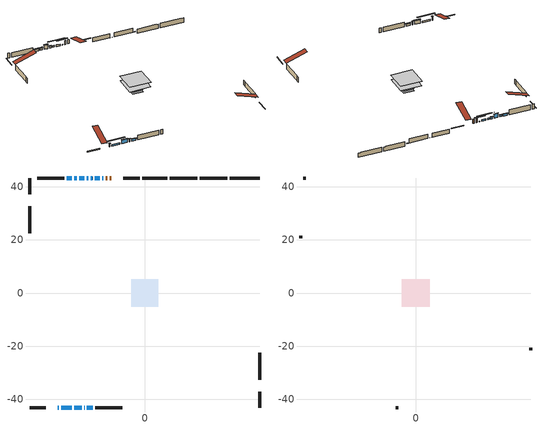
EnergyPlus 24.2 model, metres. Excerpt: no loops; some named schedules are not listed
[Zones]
conditioned space
 floor outside (Floor1 construction): -1.09,-1.09 -1.09,1.09 1.09,1.09 1.09,-1.09 z1.34
 floor adiabatic (AdiabaticFloorConstruction): -5.11,-5.11 -5.11,5.11 5.11,5.11 5.11,-5.11 z1.34
 floor foundation (Slab1 construction): -2.62,-2.62 -2.62,2.62 2.62,2.62 2.62,-2.62 z-1.96
 floor foundation (Slab1 construction 1): -2.5,-2.5 -2.5,2.5 2.5,2.5 2.5,-2.5 z-0.84
 floor foundation (Slab2 construction): -2.44,-2.44 -2.44,2.44 2.44,2.44 2.44,-2.44 z-1.96
 floor foundation (Slab2 construction 1): -2.34,-2.34 -2.34,2.34 2.34,2.34 2.34,-2.34 z-0.84
 wall outside (RimJoist1 construction): -1.96,43.21 -8.02,43.21 / -43.21,-43.21 -37.15,-43.21 / -43.21,43.21 -43.21,37.15 / 43.21,-43.21 43.21,-37.15 z1.34:1.64
 wall outside (AdiabaticWallConstruction 1): -12.56,43.21 -13.19,43.21 / -14.11,43.21 -14.71,43.21 z1.34:3.37
 wall outside (AdiabaticWallConstruction): -32.61,-43.21 -32.31,-43.21 / -22.82,-43.21 -22.64,-43.21 z1.34:2.97; -15.64,43.21 -15.95,43.21 z1.34:1.67; -16.87,43.21 -18.71,43.21 / -31.38,-43.21 -27.41,-43.21 z1.34:2.15; -19.63,43.21 -20.35,43.21 z1.34:2.16; -21.27,43.21 -21.88,43.21 z1.34:2.26; -22.81,43.21 -24.54,43.21 z1.34:3.4; -25.47,43.21 -26.44,43.21 / -27.37,43.21 -29.31,43.21 z1.34:2.36; -26.49,-43.21 -23.74,-43.21 z1.34:3.17; -21.71,-43.21 -19.59,-43.21 z1.34:2.45
 wall outside (Wall1 construction): -30.23,43.21 -40.44,43.21 / -18.66,-43.21 -8.45,-43.21 / -43.21,32.61 -43.21,22.41 / 43.21,-32.61 43.21,-22.41 z1.34:3.78
 wall foundation (FoundationWall1 construction): 31.91,43.21,-1.96 31.91,43.21,0.29 42.08,43.21,0.29 42.08,43.21,0.24 43.21,43.21,0.24 43.21,43.21,-1.96
 wall foundation (FoundationWall1 construction 1): 20.64,43.21,-1.96 20.64,43.21,0.29 29.95,43.21,0.29 29.95,43.21,0.24 30.98,43.21,0.24 30.98,43.21,-1.96
 wall foundation (FoundationWall2 construction): 9.37,43.21,-0.84 9.37,43.21,1.34 18.38,43.21,1.34 18.38,43.21,-0.74 19.71,43.21,-0.74 19.71,43.21,-0.84
 wall foundation (FoundationWall2 construction 1): -1.03,43.21,-0.84 -1.03,43.21,1.34 7.22,43.21,1.34 7.22,43.21,-0.74 8.44,43.21,-0.74 8.44,43.21,-0.84
 window (WindowConstruction 6): -32.61,-43.21 -32.31,-43.21 z1.34:2.96
 window (WindowConstruction 8): -15.64,43.21 -15.95,43.21 z1.34:1.66
 window (WindowConstruction 9): -16.88,43.21 -18.7,43.21 z1.34:2.15
 window (WindowConstruction 10): -19.63,43.21 -20.34,43.21 z1.34:2.15
 window (WindowConstruction 11): -31.38,-43.21 -27.42,-43.21 z1.34:2.15
 window (WindowConstruction 7): -21.27,43.21 -21.88,43.21 z1.34:2.25
 window (WindowConstruction): -22.81,43.21 -24.54,43.21 z1.34:3.4
 window (WindowConstruction 1): -25.47,43.21 -26.44,43.21 z1.34:2.35
 window (WindowConstruction 2): -27.37,43.21 -29.31,43.21 z1.34:2.35
 window (WindowConstruction 3): -26.49,-43.21 -23.74,-43.21 z1.34:3.17
 window (WindowConstruction 4): -22.81,-43.21 -22.64,-43.21 z1.34:2.96
 window (WindowConstruction 5): -21.71,-43.21 -19.59,-43.21 z1.34:2.45
 door (Door): -12.56,43.21 -13.18,43.21 z1.34:3.37
 door (Door 1): -14.11,43.21 -14.71,43.21 z1.34:3.37
 ceiling adiabatic (AdiabaticFloorConstruction): 5.11,-5.11 5.11,5.11 -5.11,5.11 -5.11,-5.11 z1.34
attic - vented
 floor to conditioned space (Floor2 construction Reversed): -5.23,-5.23 -5.23,5.23 5.23,5.23 5.23,-5.23 z3.78
 wall outside (Wall2 construction): -41.37,43.21 -42.28,43.21 / -7.52,-43.21 -6.61,-43.21 / -43.21,21.48 -43.21,20.56 / 43.21,-21.48 43.21,-20.56 z1.34:3.78
 roof outside (Roof1 construction): -11.63,43.21,3.78 -11.63,33.03,7.17 -8.94,33.03,7.17 -8.94,43.21,3.78; -33.54,-43.21,3.78 -33.54,-33.03,7.17 -36.22,-33.03,7.17 -36.22,-43.21,3.78; -43.21,33.54,3.78 -33.03,33.54,7.17 -33.03,36.22,7.17 -43.21,36.22,3.78; 43.21,-33.54,3.78 33.03,-33.54,7.17 33.03,-36.22,7.17 43.21,-36.22,3.78
shading: -32.11,-43.21 -32.81,-43.21 -32.81,-43.62 -32.11,-43.62 z3.17; -18.4,43.21 -13.19,43.21 -13.19,43.62 -18.4,43.62 z4.11; -21.16,43.21 -14.43,43.21 -14.43,43.62 -21.16,43.62 z4.6; -22.79,43.21 -17.18,43.21 -17.18,43.62 -22.79,43.62 z4.6; -24.96,-43.21 -33.83,-43.21 -33.83,-43.62 -24.96,-43.62 z4.6; -22.08,43.21 -21.07,43.21 -21.07,43.62 -22.08,43.62 z2.46; -24.74,43.21 -22.61,43.21 -22.61,43.62 -24.74,43.62 z3.6; -26.64,43.21 -25.27,43.21 -25.27,43.62 -26.64,43.62 z2.56; -29.51,43.21 -27.17,43.21 -27.17,43.62 -29.51,43.62 z2.56; -23.54,-43.21 -26.69,-43.21 -26.69,-43.62 -23.54,-43.62 z3.37; -22.44,-43.21 -23.01,-43.21 -23.01,-43.62 -22.44,-43.62 z3.17; -19.39,-43.21 -21.91,-43.21 -21.91,-43.62 -19.39,-43.62 z2.65
[Building]
Building 1: Terrain=Suburbs
[Site:Location]
North Battleford_SK: Latitude {deg}=52.77; Longitude {deg}=-108.24; Time Zone {hr}=-6; Elevation {m}=548; Keep Site Location Information=Yes
[Site:GroundTemperature:Shallow]
-2.51094, -4.92531, -5.11867, -3.97292, 0.62661, 5.20471, 9.17369, 11.6879, 11.9015, 9.85661, 5.98885, 1.55119
[Site:WaterMainsTemperature]
Calculation Method=Schedule; Temperature Schedule=mains temperature schedule
[Material] Roughness=Rough; Thermal Absorptance=0.9
Name | Thickness {m} | Conductivity {W/m-K} | Density {kg/m3} | Specific Heat {J/kg-K} | Solar Absorptance | Visible Absorptance
asphalt or fiberglass shingles | 0.00635 | 0.162714 | 1121.4 | 1465.45 | 0.84 | 0.84
ceiling loosefill ins | 0.169333 | 0.0480833 | 16.02 | 1046.75 | 0.7 | 0.7
ceiling stud and cavity | 0.1397 | 0.132671 | 65.682 | 1177.47 | 0.7 | 0.7
concrete 4.0 in. | 0.1016 | 1.803125 | 2242.8 | 837.4 | 0.7 | 0.7
concrete 8.0 in. | 0.2032 | 1.803125 | 2242.8 | 837.4 | 0.7 | 0.7
door material | 0.04445 | 0.0451087 | 512.64 | 1214.23 | 0.7 | 0.7
door material 1 | 0.04445 | 0.188738 | 512.64 | 1214.23 | 0.7 | 0.7
exterior vertical ins; exterior vertical ins 2 | 0.0147126 | 0.029427 | 32.04 | 1214.23 | 0.7 | 0.7
exterior vertical ins 1; exterior vertical ins 3 | 0.0454343 | 0.029427 | 32.04 | 1214.23 | 0.7 | 0.7
floor covering | 0.0127 | 0.0433444 | 54.468 | 1339.84 | 0.6 | 0.6
floor rigid ins | 0.051816 | 0.029427 | 32.04 | 1214.23 | 0.7 | 0.7
floor rigid ins 1; wall rigid ins | 0.512978 | 0.029427 | 32.04 | 1214.23 | 0.7 | 0.7
floor stud and cavity | 0.1397 | 0.35546 | 92.3553 | 1139.71 | 0.7 | 0.7
floor stud and cavity 1 | 0.1397 | 1.75129 | 37.0049 | 1207.88 | 0.7 | 0.7
furniture material conditioned space 1 | 0.1524 | 0.115458 | 640.8 | 1214.23 | 0.6 | 0.6
gypsum board | 0.0127 | 0.160291 | 801 | 837.4 | 0.6 | 0.6
gypsum board 1 | 0.0127 | 0.160291 | 801 | 837.4 | 0.7 | 0.7
osb sheathing 0.5 in. | 0.0127 | 0.115458 | 512.64 | 1214.23 | 0.7 | 0.7
osb sheathing 0.75 in. | 0.01905 | 0.115458 | 512.64 | 1214.23 | 0.7 | 0.7
osb sheathing 2.0 in. | 0.0508 | 0.115458 | 512.64 | 1214.23 | 0.7 | 0.7
rim joist stud and cavity | 0.0508 | 0.0285197 | 125.044 | 1163.47 | 0.6 | 0.6
slab rigid ins | 0.0108865 | 0.029427 | 32.04 | 1214.23 | 0.7 | 0.7
slab rigid ins 1 | 0.0107772 | 0.029427 | 32.04 | 1214.23 | 0.7 | 0.7
wall stud and cavity | 0.1397 | 0.0903627 | 139.0536 | 1170.24 | 0.7 | 0.7
wall stud and cavity 1 | 0.0889 | 6.1454 | 50.32683 | 1063.81 | 0.6 | 0.6
wall stud and cavity 2 | 0.0889 | 0.380278 | 52.3479 | 1209.89 | 0.7 | 0.7
wall stud and cavity 3 | 0.0889 | 0.391764 | 83.0341 | 1211.67 | 0.7 | 0.7
wood siding | 0.0254 | 0.102417 | 544.68 | 1172.36 | 0.4 | 0.4
wood siding 1 | 0.00254 | 0.102417 | 544.68 | 1172.36 | 0.4 | 0.4
wood siding 2; wood siding 3; wood siding 4 | 0.0254 | 0.102417 | 544.68 | 1172.36 | 0.7 | 0.7
[WindowMaterial:SimpleGlazingSystem]
Name | U-Factor {W/m2-K} | Solar Heat Gain Coefficient
WindowMaterial | 2.88499 | 0.7
WindowMaterial 1 | 1.53306 | 0.54
WindowMaterial 10 | 2.972433 | 0.61
WindowMaterial 11 | 1.734629 | 0.56
WindowMaterial 2 | 2.941204 | 0.65
WindowMaterial 3 | 1.43199 | 0.6
WindowMaterial 4 | 6.18788 | 0.52
WindowMaterial 5 | 2.93155 | 0.66
WindowMaterial 6 | 5.11985 | 0.61
WindowMaterial 7 | 5.37025 | 0.69
WindowMaterial 8 | 3.26144 | 0.43
WindowMaterial 9 | 2.93098 | 0.66
[Construction]
AdiabaticFloorConstruction: floor stud and cavity 1, floor rigid ins 1, osb sheathing 0.75 in., floor covering
AdiabaticWallConstruction: wood siding 3, wall rigid ins, wall stud and cavity 2, gypsum board
AdiabaticWallConstruction 1: wood siding 4, wall rigid ins, wall stud and cavity 2, gypsum board
Door: door material
Door 1: door material 1
Floor1 construction: floor stud and cavity, floor rigid ins, osb sheathing 0.75 in., floor covering
Floor2 construction Reversed: gypsum board, ceiling stud and cavity, ceiling loosefill ins
FoundationWall1 construction; FoundationWall1 construction 1; FoundationWall2 construction; FoundationWall2 construction 1: concrete 8.0 in., gypsum board 1
furniture construction conditioned space 1: furniture material conditioned space 1
PartitionWallConstruction: gypsum board, wall stud and cavity 3, gypsum board
RimJoist1 construction: wood siding 2, osb sheathing 2.0 in., rim joist stud and cavity
Roof1 construction: asphalt or fiberglass shingles
Slab1 construction; Slab1 construction 1: slab rigid ins, concrete 4.0 in.
Slab2 construction; Slab2 construction 1: slab rigid ins 1, concrete 4.0 in.
Wall1 construction: wood siding, osb sheathing 0.5 in., wall stud and cavity, gypsum board
Wall2 construction: wood siding 1, wall stud and cavity 1
WindowConstruction: WindowMaterial
WindowConstruction 1: WindowMaterial 1
WindowConstruction 10: WindowMaterial 10
WindowConstruction 11: WindowMaterial 11
WindowConstruction 2: WindowMaterial 2
WindowConstruction 3: WindowMaterial 3
WindowConstruction 4: WindowMaterial 4
WindowConstruction 5: WindowMaterial 5
WindowConstruction 6: WindowMaterial 6
WindowConstruction 7: WindowMaterial 7
WindowConstruction 8: WindowMaterial 8
WindowConstruction 9: WindowMaterial 9
[Zone] Multiplier=1; Part of Total Floor Area=Yes
Name | Volume {m3}
attic - vented | 60.184
conditioned space | 506.5
[Space]
Name | Zone | Volume {m3}
attic - vented 1 | attic - vented | 60.184
conditioned space 1 | conditioned space | 506.5
[ZoneInfiltration:EffectiveLeakageArea]
infil attic - vented 1: Zone or Space=attic - vented 1; Schedule=Always On Discrete; Effective Air Leakage Area {cm2}=3641.67; Stack Coefficient=0.000405541; Wind Coefficient=1.36062e-05
[ZoneMixing]
whole house fan mix: Zone or Space=attic - vented; Schedule=Always On Continuous; Design Flow Rate Calculation Method=Flow/Zone; Design Flow Rate {m3/s}=0; Source Zone or Space=conditioned space
[SurfaceProperty:ExposedFoundationPerimeter] Exposed Perimeter Calculation Method=TotalExposedPerimeter
Name | Total Exposed Perimeter {m}
Slab1 | 11.2979
Slab1 1; Slab2 | 10.3431
Slab2 1 | 9.46892
[InternalMass] Zone or ZoneList=conditioned space; Space or SpaceList=conditioned space 1
Name | Construction | Surface Area {m2}
furniture mass conditioned space 1 | furniture construction conditioned space 1 | 82.94
partition wall mass | PartitionWallConstruction | 207.35
[Lights]
interior lighting: Zone or ZoneList or Space or SpaceList=conditioned space 1; Schedule=interior lighting schedule; Design Level Calculation Method=LightingLevel; Lighting Level {W}=343.2; Return Air Fraction=0; Fraction Radiant=0.6; Fraction Visible=0.2; Fraction Replaceable=1
[People]
occupants: Zone or ZoneList or Space or SpaceList=conditioned space 1; Number of People Schedule=occupants schedule; Number of People Calculation Method=People; Number of People=3; Fraction Radiant=0.314171; Sensible Heat Fraction=0.56303; Activity Level Schedule=occupants activity schedule; Carbon Dioxide Generation Rate {m3/s-W}=0; Enable ASHRAE 55 Comfort Warnings=No; Mean Radiant Temperature Calculation Type=EnclosureAveraged
[ElectricEquipment] Zone or ZoneList or Space or SpaceList=conditioned space 1; Design Level Calculation Method=EquipmentLevel
Name | Schedule | Design Level {W} | Fraction Latent | Fraction Radiant | Fraction Lost
clothes dryer | clothes dryer schedule | 140.772 | 0.015 | 0.081 | 0.85
clothes washer | clothes washer schedule | 32.1985 | 0.03 | 0.162 | 0.7
cooking range | cooking range schedule | 215.147 | 0.08 | 0.432 | 0.2
dishwasher | dishwasher schedule | 66.8632 | 0.3 | 0.18 | 0.4
fridge | fridge schedule | 72.9452 | 0 | 0.6 | 0
mech vent house fan | mech vent house fan schedule | 17.7 | 0 | 0 | 1
mech vent house fan cfis | mech vent house fan cfis schedule | 0 | 0 | 0 | 0
misc plug loads | misc plug loads schedule | 494.7 | 0.045 | 0.513 | 0.1
whole house fan | Always On Discrete | 0 | 0 | 0 | 1
[OtherEquipment] Zone or ZoneList or Space or SpaceList=conditioned space 1; Design Level Calculation Method=EquipmentLevel
Name | Fuel Type | Schedule | Design Level {W} | Fraction Latent | Fraction Radiant | Fraction Lost
clothes dryer 1 | Electricity | clothes dryer schedule | 0 | 0.015 | 0.081 | 0.85
cooking range 1 | Electricity | cooking range schedule | 0 | 0.08 | 0.432 | 0.2
general water use latent | None | general water use schedule | 62.594 | 1 | 0 | 0
general water use sensible | None | general water use schedule | -61.6891 | 0 | 0.6 | 0
mech vent house fan latent load | None | Always On Discrete | 0 | 1 | 0 | 0
mech vent house fan sensible load | None | Always On Discrete | 0 | 0 | 0 | 0
water heater energy adjustment1 | NaturalGas | Always On Discrete | 0.01 | 0 | 0 | 1
[ZoneInfiltration:DesignFlowRate] Zone or ZoneList or Space or SpaceList=conditioned space 1; Schedule=Always On Discrete; Design Flow Rate Calculation Method=Flow/Zone; Design Flow Rate {m3/s}=0
infil flow; natural vent flow; whole house fan flow
[Foundation:Kiva] Initial Indoor Air Temperature {C}=21; Wall Depth Below Slab {m}=0.2032; Custom Block X Position 1 {m}=0.2159; Custom Block Z Position 1 {m}=0
Name | Wall Height Above Grade {m} | Custom Block Material Name 1 | Custom Block Depth 1 {m}
Foundation Kiva 1 | 0.290017 | exterior vertical ins | 2.25
Foundation Kiva 2 | 1.33999 | exterior vertical ins 1 | 2.17999
Foundation Kiva 3 | 0.290017 | exterior vertical ins 2 | 2.25
Foundation Kiva 4 | 1.33999 | exterior vertical ins 3 | 2.17999
[Foundation:Kiva:Settings]
Soil Conductivity {W/m-K}=0.849921; Soil Density {kg/m3}=1842.3; Soil Specific Heat {J/kg-K}=418.7; Ground Solar Absorptivity=0.9; Ground Thermal Absorptivity=0.9; Ground Surface Roughness {m}=0.03; Far-Field Width {m}=40; Deep-Ground Boundary Condition=ZeroFlux; Deep-Ground Depth {m}=40; Minimum Cell Dimension {m}=0.2; Maximum Cell Growth Coefficient=3; Simulation Timestep=Timestep
[Exterior:Lights]
exterior lighting: Schedule=exterior lighting schedule; Design Level {W}=75.6
[Schedule:Constant]
Name | Hourly Value
Always On Continuous; mech vent house fan schedule; mech vent house fan cfis schedule; Always On Discrete | 1
occupants activity schedule | 117.228
fridge schedule | 0
[Schedule:Week:Daily]
interior lighting schedule Week Rule - Jan1-Jan27: interior lighting schedule day, interior lighting schedule day, interior lighting schedule day, interior lighting schedule day, interior lighting schedule day, interior lighting schedule day, interior lighting schedule day, interior lighting schedule default day, interior lighting schedule default day, interior lighting schedule default day, interior lighting schedule default day, interior lighting schedule default day
interior lighting schedule Week Rule - Jan28-Feb3: interior lighting schedule day, interior lighting schedule day, interior lighting schedule day, interior lighting schedule day, interior lighting schedule day 1, interior lighting schedule day 1, interior lighting schedule day 1, interior lighting schedule default day, interior lighting schedule default day, interior lighting schedule default day, interior lighting schedule default day, interior lighting schedule default day
interior lighting schedule Week Rule - Feb4-Feb24: interior lighting schedule day 1, interior lighting schedule day 1, interior lighting schedule day 1, interior lighting schedule day 1, interior lighting schedule day 1, interior lighting schedule day 1, interior lighting schedule day 1, interior lighting schedule default day, interior lighting schedule default day, interior lighting schedule default day, interior lighting schedule default day, interior lighting schedule default day
interior lighting schedule Week Rule - Feb25-Mar3: interior lighting schedule day 1, interior lighting schedule day 1, interior lighting schedule day 1, interior lighting schedule day 1, interior lighting schedule day 2, interior lighting schedule day 2, interior lighting schedule day 2, interior lighting schedule default day, interior lighting schedule default day, interior lighting schedule default day, interior lighting schedule default day, interior lighting schedule default day
interior lighting schedule Week Rule - Mar4-Mar31: interior lighting schedule day 2, interior lighting schedule day 2, interior lighting schedule day 2, interior lighting schedule day 2, interior lighting schedule day 2, interior lighting schedule day 2, interior lighting schedule day 2, interior lighting schedule default day, interior lighting schedule default day, interior lighting schedule default day, interior lighting schedule default day, interior lighting schedule default day
interior lighting schedule Week Rule - Apr1-Apr28: interior lighting schedule day 3, interior lighting schedule day 3, interior lighting schedule day 3, interior lighting schedule day 3, interior lighting schedule day 3, interior lighting schedule day 3, interior lighting schedule day 3, interior lighting schedule default day, interior lighting schedule default day, interior lighting schedule default day, interior lighting schedule default day, interior lighting schedule default day
interior lighting schedule Week Rule - Apr29-May5: interior lighting schedule day 3, interior lighting schedule day 3, interior lighting schedule day 4, interior lighting schedule day 4, interior lighting schedule day 4, interior lighting schedule day 4, interior lighting schedule day 4, interior lighting schedule default day, interior lighting schedule default day, interior lighting schedule default day, interior lighting schedule default day, interior lighting schedule default day
interior lighting schedule Week Rule - May6-May26: interior lighting schedule day 4, interior lighting schedule day 4, interior lighting schedule day 4, interior lighting schedule day 4, interior lighting schedule day 4, interior lighting schedule day 4, interior lighting schedule day 4, interior lighting schedule default day, interior lighting schedule default day, interior lighting schedule default day, interior lighting schedule default day, interior lighting schedule default day
interior lighting schedule Week Rule - May27-Jun2: interior lighting schedule day 4, interior lighting schedule day 4, interior lighting schedule day 4, interior lighting schedule day 4, interior lighting schedule day 4, interior lighting schedule day 5, interior lighting schedule day 5, interior lighting schedule default day, interior lighting schedule default day, interior lighting schedule default day, interior lighting schedule default day, interior lighting schedule default day
interior lighting schedule Week Rule - Jun3-Jun30: interior lighting schedule day 5, interior lighting schedule day 5, interior lighting schedule day 5, interior lighting schedule day 5, interior lighting schedule day 5, interior lighting schedule day 5, interior lighting schedule day 5, interior lighting schedule default day, interior lighting schedule default day, interior lighting schedule default day, interior lighting schedule default day, interior lighting schedule default day
interior lighting schedule Week Rule - Jul1-Jul28: interior lighting schedule day 6, interior lighting schedule day 6, interior lighting schedule day 6, interior lighting schedule day 6, interior lighting schedule day 6, interior lighting schedule day 6, interior lighting schedule day 6, interior lighting schedule default day, interior lighting schedule default day, interior lighting schedule default day, interior lighting schedule default day, interior lighting schedule default day
interior lighting schedule Week Rule - Jul29-Aug4: interior lighting schedule day 6, interior lighting schedule day 6, interior lighting schedule day 6, interior lighting schedule day 7, interior lighting schedule day 7, interior lighting schedule day 7, interior lighting schedule day 7, interior lighting schedule default day, interior lighting schedule default day, interior lighting schedule default day, interior lighting schedule default day, interior lighting schedule default day
interior lighting schedule Week Rule - Aug5-Aug25: interior lighting schedule day 7, interior lighting schedule day 7, interior lighting schedule day 7, interior lighting schedule day 7, interior lighting schedule day 7, interior lighting schedule day 7, interior lighting schedule day 7, interior lighting schedule default day, interior lighting schedule default day, interior lighting schedule default day, interior lighting schedule default day, interior lighting schedule default day
interior lighting schedule Week Rule - Aug26-Sep1: interior lighting schedule day 7, interior lighting schedule day 7, interior lighting schedule day 7, interior lighting schedule day 7, interior lighting schedule day 7, interior lighting schedule day 7, interior lighting schedule day 8, interior lighting schedule default day, interior lighting schedule default day, interior lighting schedule default day, interior lighting schedule default day, interior lighting schedule default day
interior lighting schedule Week Rule - Sep2-Sep29: interior lighting schedule day 8, interior lighting schedule day 8, interior lighting schedule day 8, interior lighting schedule day 8, interior lighting schedule day 8, interior lighting schedule day 8, interior lighting schedule day 8, interior lighting schedule default day, interior lighting schedule default day, interior lighting schedule default day, interior lighting schedule default day, interior lighting schedule default day
interior lighting schedule Week Rule - Sep30-Oct6: interior lighting schedule day 8, interior lighting schedule day 9, interior lighting schedule day 9, interior lighting schedule day 9, interior lighting schedule day 9, interior lighting schedule day 9, interior lighting schedule day 9, interior lighting schedule default day, interior lighting schedule default day, interior lighting schedule default day, interior lighting schedule default day, interior lighting schedule default day
interior lighting schedule Week Rule - Oct7-Oct27: interior lighting schedule day 9, interior lighting schedule day 9, interior lighting schedule day 9, interior lighting schedule day 9, interior lighting schedule day 9, interior lighting schedule day 9, interior lighting schedule day 9, interior lighting schedule default day, interior lighting schedule default day, interior lighting schedule default day, interior lighting schedule default day, interior lighting schedule default day
interior lighting schedule Week Rule - Oct28-Nov3: interior lighting schedule day 9, interior lighting schedule day 9, interior lighting schedule day 9, interior lighting schedule day 9, interior lighting schedule day 10, interior lighting schedule day 10, interior lighting schedule day 10, interior lighting schedule default day, interior lighting schedule default day, interior lighting schedule default day, interior lighting schedule default day, interior lighting schedule default day
interior lighting schedule Week Rule - Nov4-Nov24: interior lighting schedule day 10, interior lighting schedule day 10, interior lighting schedule day 10, interior lighting schedule day 10, interior lighting schedule day 10, interior lighting schedule day 10, interior lighting schedule day 10, interior lighting schedule default day, interior lighting schedule default day, interior lighting schedule default day, interior lighting schedule default day, interior lighting schedule default day
interior lighting schedule Week Rule - Nov25-Dec1: interior lighting schedule day 10, interior lighting schedule day 10, interior lighting schedule day 10, interior lighting schedule day 10, interior lighting schedule day 10, interior lighting schedule day 10, interior lighting schedule day 11, interior lighting schedule default day, interior lighting schedule default day, interior lighting schedule default day, interior lighting schedule default day, interior lighting schedule default day
interior lighting schedule Week Rule - Dec2-Dec31: interior lighting schedule day 11, interior lighting schedule day 11, interior lighting schedule day 11, interior lighting schedule day 11, interior lighting schedule day 11, interior lighting schedule day 11, interior lighting schedule day 11, interior lighting schedule default day, interior lighting schedule default day, interior lighting schedule default day, interior lighting schedule default day, interior lighting schedule default day
occupants schedule Week Rule - Jan1-Dec31: occupants schedule day, occupants schedule day, occupants schedule day, occupants schedule day, occupants schedule day, occupants schedule day, occupants schedule day, occupants schedule default day, occupants schedule default day, occupants schedule default day, occupants schedule default day, occupants schedule default day
clothes dryer schedule Week Rule - Jan1-Dec31: clothes dryer schedule day, clothes dryer schedule day, clothes dryer schedule day, clothes dryer schedule day, clothes dryer schedule day, clothes dryer schedule day, clothes dryer schedule day, clothes dryer schedule default day, clothes dryer schedule default day, clothes dryer schedule default day, clothes dryer schedule default day, clothes dryer schedule default day
clothes washer schedule Week Rule - Jan1-Dec31: clothes washer schedule day, clothes washer schedule day, clothes washer schedule day, clothes washer schedule day, clothes washer schedule day, clothes washer schedule day, clothes washer schedule day, clothes washer schedule default day, clothes washer schedule default day, clothes washer schedule default day, clothes washer schedule default day, clothes washer schedule default day
cooking range schedule Week Rule - Jan1-Dec31: cooking range schedule day, cooking range schedule day, cooking range schedule day, cooking range schedule day, cooking range schedule day, cooking range schedule day, cooking range schedule day, cooking range schedule default day, cooking range schedule default day, cooking range schedule default day, cooking range schedule default day, cooking range schedule default day
dishwasher schedule Week Rule - Jan1-Dec31: dishwasher schedule day, dishwasher schedule day, dishwasher schedule day, dishwasher schedule day, dishwasher schedule day, dishwasher schedule day, dishwasher schedule day, dishwasher schedule default day, dishwasher schedule default day, dishwasher schedule default day, dishwasher schedule default day, dishwasher schedule default day
misc plug loads schedule Week Rule - Jan1-Dec31: misc plug loads schedule day, misc plug loads schedule day, misc plug loads schedule day, misc plug loads schedule day, misc plug loads schedule day, misc plug loads schedule day, misc plug loads schedule day, misc plug loads schedule default day, misc plug loads schedule default day, misc plug loads schedule default day, misc plug loads schedule default day, misc plug loads schedule default day
general water use schedule Week Rule - Jan1-Dec31: general water use schedule day, general water use schedule day, general water use schedule day, general water use schedule day, general water use schedule day, general water use schedule day, general water use schedule day, general water use schedule default day, general water use schedule default day, general water use schedule default day, general water use schedule default day, general water use schedule default day
exterior lighting schedule Week Rule - Jan1-Jan27: exterior lighting schedule day, exterior lighting schedule day, exterior lighting schedule day, exterior lighting schedule day, exterior lighting schedule day, exterior lighting schedule day, exterior lighting schedule day, exterior lighting schedule default day, exterior lighting schedule default day, exterior lighting schedule default day, exterior lighting schedule default day, exterior lighting schedule default day
exterior lighting schedule Week Rule - Jan28-Feb3: exterior lighting schedule day, exterior lighting schedule day, exterior lighting schedule day, exterior lighting schedule day, exterior lighting schedule day 1, exterior lighting schedule day 1, exterior lighting schedule day 1, exterior lighting schedule default day, exterior lighting schedule default day, exterior lighting schedule default day, exterior lighting schedule default day, exterior lighting schedule default day
exterior lighting schedule Week Rule - Feb4-Feb24: exterior lighting schedule day 1, exterior lighting schedule day 1, exterior lighting schedule day 1, exterior lighting schedule day 1, exterior lighting schedule day 1, exterior lighting schedule day 1, exterior lighting schedule day 1, exterior lighting schedule default day, exterior lighting schedule default day, exterior lighting schedule default day, exterior lighting schedule default day, exterior lighting schedule default day
exterior lighting schedule Week Rule - Feb25-Mar3: exterior lighting schedule day 1, exterior lighting schedule day 1, exterior lighting schedule day 1, exterior lighting schedule day 1, exterior lighting schedule day 2, exterior lighting schedule day 2, exterior lighting schedule day 2, exterior lighting schedule default day, exterior lighting schedule default day, exterior lighting schedule default day, exterior lighting schedule default day, exterior lighting schedule default day
exterior lighting schedule Week Rule - Mar4-Mar31: exterior lighting schedule day 2, exterior lighting schedule day 2, exterior lighting schedule day 2, exterior lighting schedule day 2, exterior lighting schedule day 2, exterior lighting schedule day 2, exterior lighting schedule day 2, exterior lighting schedule default day, exterior lighting schedule default day, exterior lighting schedule default day, exterior lighting schedule default day, exterior lighting schedule default day
exterior lighting schedule Week Rule - Apr1-Apr28: exterior lighting schedule day 3, exterior lighting schedule day 3, exterior lighting schedule day 3, exterior lighting schedule day 3, exterior lighting schedule day 3, exterior lighting schedule day 3, exterior lighting schedule day 3, exterior lighting schedule default day, exterior lighting schedule default day, exterior lighting schedule default day, exterior lighting schedule default day, exterior lighting schedule default day
exterior lighting schedule Week Rule - Apr29-May5: exterior lighting schedule day 3, exterior lighting schedule day 3, exterior lighting schedule day 4, exterior lighting schedule day 4, exterior lighting schedule day 4, exterior lighting schedule day 4, exterior lighting schedule day 4, exterior lighting schedule default day, exterior lighting schedule default day, exterior lighting schedule default day, exterior lighting schedule default day, exterior lighting schedule default day
exterior lighting schedule Week Rule - May6-May26: exterior lighting schedule day 4, exterior lighting schedule day 4, exterior lighting schedule day 4, exterior lighting schedule day 4, exterior lighting schedule day 4, exterior lighting schedule day 4, exterior lighting schedule day 4, exterior lighting schedule default day, exterior lighting schedule default day, exterior lighting schedule default day, exterior lighting schedule default day, exterior lighting schedule default day
exterior lighting schedule Week Rule - May27-Jun2: exterior lighting schedule day 4, exterior lighting schedule day 4, exterior lighting schedule day 4, exterior lighting schedule day 4, exterior lighting schedule day 4, exterior lighting schedule day 5, exterior lighting schedule day 5, exterior lighting schedule default day, exterior lighting schedule default day, exterior lighting schedule default day, exterior lighting schedule default day, exterior lighting schedule default day
exterior lighting schedule Week Rule - Jun3-Jun30: exterior lighting schedule day 5, exterior lighting schedule day 5, exterior lighting schedule day 5, exterior lighting schedule day 5, exterior lighting schedule day 5, exterior lighting schedule day 5, exterior lighting schedule day 5, exterior lighting schedule default day, exterior lighting schedule default day, exterior lighting schedule default day, exterior lighting schedule default day, exterior lighting schedule default day
exterior lighting schedule Week Rule - Jul1-Jul28: exterior lighting schedule day 6, exterior lighting schedule day 6, exterior lighting schedule day 6, exterior lighting schedule day 6, exterior lighting schedule day 6, exterior lighting schedule day 6, exterior lighting schedule day 6, exterior lighting schedule default day, exterior lighting schedule default day, exterior lighting schedule default day, exterior lighting schedule default day, exterior lighting schedule default day
exterior lighting schedule Week Rule - Jul29-Aug4: exterior lighting schedule day 6, exterior lighting schedule day 6, exterior lighting schedule day 6, exterior lighting schedule day 7, exterior lighting schedule day 7, exterior lighting schedule day 7, exterior lighting schedule day 7, exterior lighting schedule default day, exterior lighting schedule default day, exterior lighting schedule default day, exterior lighting schedule default day, exterior lighting schedule default day
exterior lighting schedule Week Rule - Aug5-Aug25: exterior lighting schedule day 7, exterior lighting schedule day 7, exterior lighting schedule day 7, exterior lighting schedule day 7, exterior lighting schedule day 7, exterior lighting schedule day 7, exterior lighting schedule day 7, exterior lighting schedule default day, exterior lighting schedule default day, exterior lighting schedule default day, exterior lighting schedule default day, exterior lighting schedule default day
exterior lighting schedule Week Rule - Aug26-Sep1: exterior lighting schedule day 7, exterior lighting schedule day 7, exterior lighting schedule day 7, exterior lighting schedule day 7, exterior lighting schedule day 7, exterior lighting schedule day 7, exterior lighting schedule day 8, exterior lighting schedule default day, exterior lighting schedule default day, exterior lighting schedule default day, exterior lighting schedule default day, exterior lighting schedule default day
exterior lighting schedule Week Rule - Sep2-Sep29: exterior lighting schedule day 8, exterior lighting schedule day 8, exterior lighting schedule day 8, exterior lighting schedule day 8, exterior lighting schedule day 8, exterior lighting schedule day 8, exterior lighting schedule day 8, exterior lighting schedule default day, exterior lighting schedule default day, exterior lighting schedule default day, exterior lighting schedule default day, exterior lighting schedule default day
exterior lighting schedule Week Rule - Sep30-Oct6: exterior lighting schedule day 8, exterior lighting schedule day 9, exterior lighting schedule day 9, exterior lighting schedule day 9, exterior lighting schedule day 9, exterior lighting schedule day 9, exterior lighting schedule day 9, exterior lighting schedule default day, exterior lighting schedule default day, exterior lighting schedule default day, exterior lighting schedule default day, exterior lighting schedule default day
exterior lighting schedule Week Rule - Oct7-Oct27: exterior lighting schedule day 9, exterior lighting schedule day 9, exterior lighting schedule day 9, exterior lighting schedule day 9, exterior lighting schedule day 9, exterior lighting schedule day 9, exterior lighting schedule day 9, exterior lighting schedule default day, exterior lighting schedule default day, exterior lighting schedule default day, exterior lighting schedule default day, exterior lighting schedule default day
[Schedule:Year]
interior lighting schedule: interior lighting schedule Week Rule - Jan1-Jan27, 1, 1, 1, 27, interior lighting schedule Week Rule - Jan28-Feb3, 1, 28, 2, 3, interior lighting schedule Week Rule - Feb4-Feb24, 2, 4, 2, 24, interior lighting schedule Week Rule - Feb25-Mar3, 2, 25, 3, 3, interior lighting schedule Week Rule - Mar4-Mar31, 3, 4, 3, 31, interior lighting schedule Week Rule - Apr1-Apr28, 4, 1, 4, 28, interior lighting schedule Week Rule - Apr29-May5, 4, 29, 5, 5, interior lighting schedule Week Rule - May6-May26, 5, 6, 5, 26, interior lighting schedule Week Rule - May27-Jun2, 5, 27, 6, 2, interior lighting schedule Week Rule - Jun3-Jun30, 6, 3, 6, 30, interior lighting schedule Week Rule - Jul1-Jul28, 7, 1, 7, 28, interior lighting schedule Week Rule - Jul29-Aug4, 7, 29, 8, 4, interior lighting schedule Week Rule - Aug5-Aug25, 8, 5, 8, 25, interior lighting schedule Week Rule - Aug26-Sep1, 8, 26, 9, 1, interior lighting schedule Week Rule - Sep2-Sep29, 9, 2, 9, 29, interior lighting schedule Week Rule - Sep30-Oct6, 9, 30, 10, 6, interior lighting schedule Week Rule - Oct7-Oct27, 10, 7, 10, 27, interior lighting schedule Week Rule - Oct28-Nov3, 10, 28, 11, 3, interior lighting schedule Week Rule - Nov4-Nov24, 11, 4, 11, 24, interior lighting schedule Week Rule - Nov25-Dec1, 11, 25, 12, 1, interior lighting schedule Week Rule - Dec2-Dec31, 12, 2, 12, 31
occupants schedule: occupants schedule Week Rule - Jan1-Dec31, 1, 1, 12, 31
clothes dryer schedule: clothes dryer schedule Week Rule - Jan1-Dec31, 1, 1, 12, 31
clothes washer schedule: clothes washer schedule Week Rule - Jan1-Dec31, 1, 1, 12, 31
cooking range schedule: cooking range schedule Week Rule - Jan1-Dec31, 1, 1, 12, 31
dishwasher schedule: dishwasher schedule Week Rule - Jan1-Dec31, 1, 1, 12, 31
misc plug loads schedule: misc plug loads schedule Week Rule - Jan1-Dec31, 1, 1, 12, 31
general water use schedule: general water use schedule Week Rule - Jan1-Dec31, 1, 1, 12, 31
exterior lighting schedule: exterior lighting schedule Week Rule - Jan1-Jan27, 1, 1, 1, 27, exterior lighting schedule Week Rule - Jan28-Feb3, 1, 28, 2, 3, exterior lighting schedule Week Rule - Feb4-Feb24, 2, 4, 2, 24, exterior lighting schedule Week Rule - Feb25-Mar3, 2, 25, 3, 3, exterior lighting schedule Week Rule - Mar4-Mar31, 3, 4, 3, 31, exterior lighting schedule Week Rule - Apr1-Apr28, 4, 1, 4, 28, exterior lighting schedule Week Rule - Apr29-May5, 4, 29, 5, 5, exterior lighting schedule Week Rule - May6-May26, 5, 6, 5, 26, exterior lighting schedule Week Rule - May27-Jun2, 5, 27, 6, 2, exterior lighting schedule Week Rule - Jun3-Jun30, 6, 3, 6, 30, exterior lighting schedule Week Rule - Jul1-Jul28, 7, 1, 7, 28, exterior lighting schedule Week Rule - Jul29-Aug4, 7, 29, 8, 4, exterior lighting schedule Week Rule - Aug5-Aug25, 8, 5, 8, 25, exterior lighting schedule Week Rule - Aug26-Sep1, 8, 26, 9, 1, exterior lighting schedule Week Rule - Sep2-Sep29, 9, 2, 9, 29, exterior lighting schedule Week Rule - Sep30-Oct6, 9, 30, 10, 6, exterior lighting schedule Week Rule - Oct7-Oct27, 10, 7, 10, 27, exterior lighting schedule Week Rule - Oct28-Nov3, 10, 28, 11, 3, exterior lighting schedule Week Rule - Nov4-Nov24, 11, 4, 11, 24, exterior lighting schedule Week Rule - Nov25-Dec1, 11, 25, 12, 1, exterior lighting schedule Week Rule - Dec2-Dec31, 12, 2, 12, 31
[Schedule:Compact]
mains temperature schedule: Through: 01/01, For: AllDays, Until: 24:00, 3.45833, Through: 01/02, For: AllDays, Until: 24:00, 3.38389, Through: 01/03, For: AllDays, Until: 24:00, 3.31056, Through: 01/04, For: AllDays, Until: 24:00, 3.23833, Through: 01/05, For: AllDays, Until: 24:00, 3.16722, Through: 01/06, For: AllDays, Until: 24:00, 3.09667, Through: 01/07, For: AllDays, Until: 24:00, 3.02722, Through: 01/08, For: AllDays, Until: 24:00, 2.95944, Through: 01/09, For: AllDays, Until: 24:00, 2.89222, Through: 01/10, For: AllDays, Until: 24:00, 2.82611, Through: 01/11, For: AllDays, Until: 24:00, 2.76111, Through: 01/12, For: AllDays, Until: 24:00, 2.69722, Through: 01/13, For: AllDays, Until: 24:00, 2.63444, Through: 01/14, For: AllDays, Until: 24:00, 2.57278, Through: 01/15, For: AllDays, Until: 24:00, 2.51222, Through: 01/16, For: AllDays, Until: 24:00, 2.45333, Through: 01/17, For: AllDays, Until: 24:00, 2.395, Through: 01/18, For: AllDays, Until: 24:00, 2.33833, Through: 01/19, For: AllDays, Until: 24:00, 2.28278, Through: 01/20, For: AllDays, Until: 24:00, 2.22889, Through: 01/21, For: AllDays, Until: 24:00, 2.17611, Through: 01/22, For: AllDays, Until: 24:00, 2.12444, Through: 01/23, For: AllDays, Until: 24:00, 2.07389, Through: 01/24, For: AllDays, Until: 24:00, 2.025, Through: 01/25, For: AllDays, Until: 24:00, 1.97722, Through: 01/26, For: AllDays, Until: 24:00, 1.93111, Through: 01/27, For: AllDays, Until: 24:00, 1.88611, Through: 01/28, For: AllDays, Until: 24:00, 1.84278, Through: 01/29, For: AllDays, Until: 24:00, 1.80056, Through: 01/30, For: AllDays, Until: 24:00, 1.76, Through: 01/31, For: AllDays, Until: 24:00, 1.72056, Through: 02/01, For: AllDays, Until: 24:00, 1.68278, Through: 02/02, For: AllDays, Until: 24:00, 1.64611, Through: 02/03, For: AllDays, Until: 24:00, 1.61111, Through: 02/04, For: AllDays, Until: 24:00, 1.57778, Through: 02/05, For: AllDays, Until: 24:00, 1.54556, Through: 02/06, For: AllDays, Until: 24:00, 1.515, Through: 02/07, For: AllDays, Until: 24:00, 1.48611, Through: 02/08, For: AllDays, Until: 24:00, 1.45889, Through: 02/09, For: AllDays, Until: 24:00, 1.43278, Through: 02/10, For: AllDays, Until: 24:00, 1.40833, Through: 02/11, For: AllDays, Until: 24:00, 1.385, Through: 02/12, For: AllDays, Until: 24:00, 1.36389, Through: 02/13, For: AllDays, Until: 24:00, 1.34389, Through: 02/14, For: AllDays, Until: 24:00, 1.32556, Through: 02/15, For: AllDays, Until: 24:00, 1.30889, Through: 02/16, For: AllDays, Until: 24:00, 1.29333, Through: 02/17, For: AllDays, Until: 24:00, 1.28, Through: 02/18, For: AllDays, Until: 24:00, 1.26778, Through: 02/19, For: AllDays, Until: 24:00, 1.25722, Through: 02/20, For: AllDays, Until: 24:00, 1.24833, Through: 02/21, For: AllDays, Until: 24:00, 1.24111, Through: 02/22, For: AllDays, Until: 24:00, 1.235, Through: 02/23, For: AllDays, Until: 24:00, 1.23056, Through: 02/24, For: AllDays, Until: 24:00, 1.22833, Through: 02/25, For: AllDays, Until: 24:00, 1.22722, Through: 02/26, For: AllDays, Until: 24:00, 1.22778, Through: 02/27, For: AllDays, Until: 24:00, 1.22944, Through: 02/28, For: AllDays, Until: 24:00, 1.23333, Through: 03/01, For: AllDays, Until: 24:00, 1.23833, Through: 03/02, For: AllDays, Until: 24:00, 1.24556, Through: 03/03, For: AllDays, Until: 24:00, 1.25389, Through: 03/04, For: AllDays, Until: 24:00, 1.26389, Through: 03/05, For: AllDays, Until: 24:00, 1.275, Through: 03/06, For: AllDays, Until: 24:00, 1.28833, Through: 03/07, For: AllDays, Until: 24:00, 1.30278, Through: 03/08, For: AllDays, Until: 24:00, 1.31944, Through: 03/09, For: AllDays, Until: 24:00, 1.33722, Through: 03/10, For: AllDays, Until: 24:00, 1.35611, Through: 03/11, For: AllDays, Until: 24:00, 1.37722, Through: 03/12, For: AllDays, Until: 24:00, 1.39944, Through: 03/13, For: AllDays, Until: 24:00, 1.42333, Through: 03/14, For: AllDays, Until: 24:00, 1.44889, Through: 03/15, For: AllDays, Until: 24:00, 1.47611, Through: 03/16, For: AllDays, Until: 24:00, 1.50444, Through: 03/17, For: AllDays, Until: 24:00, 1.53444, Through: 03/18, For: AllDays, Until: 24:00, 1.56611, Through: 03/19, For: AllDays, Until: 24:00, 1.59889, Through: 03/20, For: AllDays, Until: 24:00, 1.63333, Through: 03/21, For: AllDays, Until: 24:00, 1.66889, Through: 03/22, For: AllDays, Until: 24:00, 1.70667, Through: 03/23, For: AllDays, Until: 24:00, 1.745, Through: 03/24, For: AllDays, Until: 24:00, 1.78556, Through: 03/25, For: AllDays, Until: 24:00, 1.82722, Through: 03/26, For: AllDays, Until: 24:00, 1.87, Through: 03/27, For: AllDays, Until: 24:00, 1.91444, Through: 03/28, For: AllDays, Until: 24:00, 1.96, Through: 03/29, For: AllDays, Until: 24:00, 2.00722, Through: 03/30, For: AllDays, Until: 24:00, 2.05556, Through: 03/31, For: AllDays, Until: 24:00, 2.10556, Through: 04/01, For: AllDays, Until: 24:00, 2.15667, Through: 04/02, For: AllDays, Until: 24:00, 2.20944, Through: 04/03, For: AllDays, Until: 24:00, 2.26278, Through: 04/04, For: AllDays, Until: 24:00, 2.31778, Through: 04/05, For: AllDays, Until: 24:00, 2.37444, Through: 04/06, For: AllDays, Until: 24:00, 2.43167, Through: 04/07, For: AllDays, Until: 24:00, 2.49056, Through: 04/08, For: AllDays, Until: 24:00, 2.55056, Through: 04/09, For: AllDays, Until: 24:00, 2.61167, Through: 04/10, For: AllDays, Until: 24:00, 2.67389, Through: 04/11, For: AllDays, Until: 24:00, 2.73722, Through: 04/12, For: AllDays, Until: 24:00, 2.80167, Through: 04/13, For: AllDays, Until: 24:00, 2.86778, Through: 04/14, For: AllDays, Until: 24:00, 2.93444, Through: 04/15, For: AllDays, Until: 24:00, 3.00222, Through: 04/16, For: AllDays, Until: 24:00, 3.07111, Through: 04/17, For: AllDays, Until: 24:00, 3.14111, Through: 04/18, For: AllDays, Until: 24:00, 3.21222, Through: 04/19, For: AllDays, Until: 24:00, 3.28389, Through: 04/20, For: AllDays, Until: 24:00, 3.35722, Through: 04/21, For: AllDays, Until: 24:00, 3.43111, Through: 04/22, For: AllDays, Until: 24:00, 3.50556, Through: 04/23, For: AllDays, Until: 24:00, 3.58167, Through: 04/24, For: AllDays, Until: 24:00, 3.65833, Through: 04/25, For: AllDays, Until: 24:00, 3.73556, Through: 04/26, For: AllDays, Until: 24:00, 3.81389, Through: 04/27, For: AllDays, Until: 24:00, 3.89278, Through: 04/28, For: AllDays, Until: 24:00, 3.97278, Through: 04/29, For: AllDays, Until: 24:00, 4.05333, Through: 04/30, For: AllDays, Until: 24:00, 4.135, Through: 05/01, For: AllDays, Until: 24:00, 4.21722, Through: 05/02, For: AllDays, Until: 24:00, 4.3, Through: 05/03, For: AllDays, Until: 24:00, 4.38333, Through: 05/04, For: AllDays, Until: 24:00, 4.46778, Through: 05/05, For: AllDays, Until: 24:00, 4.55222, Through: 05/06, For: AllDays, Until: 24:00, 4.63778, Through: 05/07, For: AllDays, Until: 24:00, 4.72389, Through: 05/08, For: AllDays, Until: 24:00, 4.81, Through: 05/09, For: AllDays, Until: 24:00, 4.89722, Through: 05/10, For: AllDays, Until: 24:00, 4.98444, Through: 05/11, For: AllDays, Until: 24:00, 5.07278, Through: 05/12, For: AllDays, Until: 24:00, 5.16111, Through: 05/13, For: AllDays, Until: 24:00, 5.25, Through: 05/14, For: AllDays, Until: 24:00, 5.33889, Through: 05/15, For: AllDays, Until: 24:00, 5.42889, Through: 05/16, For: AllDays, Until: 24:00, 5.51833, Through: 05/17, For: AllDays, Until: 24:00, 5.60889, Through: 05/18, For: AllDays, Until: 24:00, 5.69944, Through: 05/19, For: AllDays, Until: 24:00, 5.79, Through: 05/20, For: AllDays, Until: 24:00, 5.88111, Through: 05/21, For: AllDays, Until: 24:00, 5.97222, Through: 05/22, For: AllDays, Until: 24:00, 6.06333, Through: 05/23, For: AllDays, Until: 24:00, 6.155, Through: 05/24, For: AllDays, Until: 24:00, 6.24667, Through: 05/25, For: AllDays, Until: 24:00, 6.33833, Through: 05/26, For: AllDays, Until: 24:00, 6.43056, Through: 05/27, For: AllDays, Until: 24:00, 6.52222, Through: 05/28, For: AllDays, Until: 24:00, 6.61389, Through: 05/29, For: AllDays, Until: 24:00, 6.70556, Through: 05/30, For: AllDays, Until: 24:00, 6.79778, Through: 05/31, For: AllDays, Until: 24:00, 6.88944, Through: 06/01, For: AllDays, Until: 24:00, 6.98111, Through: 06/02, For: AllDays, Until: 24:00, 7.07222, Through: 06/03, For: AllDays, Until: 24:00, 7.16389, Through: 06/04, For: AllDays, Until: 24:00, 7.255, Through: 06/05, For: AllDays, Until: 24:00, 7.34611, Through: 06/06, For: AllDays, Until: 24:00, 7.43667, Through: 06/07, For: AllDays, Until: 24:00, 7.52722, Through: 06/08, For: AllDays, Until: 24:00, 7.61722, Through: 06/09, For: AllDays, Until: 24:00, 7.70722, Through: 06/10, For: AllDays, Until: 24:00, 7.79667, Through: 06/11, For: AllDays, Until: 24:00, 7.88611, Through: 06/12, For: AllDays, Until: 24:00, 7.975, Through: 06/13, For: AllDays, Until: 24:00, 8.06333, Through: 06/14, For: AllDays, Until: 24:00, 8.15111, Through: 06/15, For: AllDays, Until: 24:00, 8.23833, Through: 06/16, For: AllDays, Until: 24:00, 8.32556, Through: 06/17, For: AllDays, Until: 24:00, 8.41222, Through: 06/18, For: AllDays, Until: 24:00, 8.49778, Through: 06/19, For: AllDays, Until: 24:00, 8.58333, Through: 06/20, For: AllDays, Until: 24:00, 8.66778, Through: 06/21, For: AllDays, Until: 24:00, 8.75222, Through: 06/22, For: AllDays, Until: 24:00, 8.83556, Through: 06/23, For: AllDays, Until: 24:00, 8.91833, Through: 06/24, For: AllDays, Until: 24:00, 9.00056, Through: 06/25, For: AllDays, Until: 24:00, 9.08167, Through: 06/26, For: AllDays, Until: 24:00, 9.16222, Through: 06/27, For: AllDays, Until: 24:00, 9.24222, Through: 06/28, For: AllDays, Until: 24:00, 9.32111, Through: 06/29, For: AllDays, Until: 24:00, 9.39944, Through: 06/30, For: AllDays, Until: 24:00, 9.47667, Through: 07/01, For: AllDays, Until: 24:00, 9.55333, Through: 07/02, For: AllDays, Until: 24:00, 9.62889, Through: 07/03, For: AllDays, Until: 24:00, 9.70389, Through: 07/04, For: AllDays, Until: 24:00, 9.77778, Through: 07/05, For: AllDays, Until: 24:00, 9.85056, Through: 07/06, For: AllDays, Until: 24:00, 9.92222, Through: 07/07, For: AllDays, Until: 24:00, 9.99333, Through: 07/08, For: AllDays, Until: 24:00, 10.0633, Through: 07/09, For: AllDays, Until: 24:00, 10.1322, Through: 07/10, For: AllDays, Until: 24:00, 10.2, Through: 07/11, For: AllDays, Until: 24:00, 10.2667, Through: 07/12, For: AllDays, Until: 24:00, 10.3322, Through: 07/13, For: AllDays, Until: 24:00, 10.3967, Through: 07/14, For: AllDays, Until: 24:00, 10.46, Through: 07/15, For: AllDays, Until: 24:00, 10.5222, Through: 07/16, For: AllDays, Until: 24:00, 10.5833, Through: 07/17, For: AllDays, Until: 24:00, 10.6433, Through: 07/18, For: AllDays, Until: 24:00, 10.7017, Through: 07/19, For: AllDays, Until: 24:00, 10.7594, Through: 07/20, For: AllDays, Until: 24:00, 10.8156, Through: 07/21, For: AllDays, Until: 24:00, 10.8706, Through: 07/22, For: AllDays, Until: 24:00, 10.9239, Through: 07/23, For: AllDays, Until: 24:00, 10.9761, Through: 07/24, For: AllDays, Until: 24:00, 11.0272, Through: 07/25, For: AllDays, Until: 24:00, 11.0772, Through: 07/26, For: AllDays, Until: 24:00, 11.1256, Through: 07/27, For: AllDays, Until: 24:00, 11.1722, Through: 07/28, For: AllDays, Until: 24:00, 11.2183, Through: 07/29, For: AllDays, Until: 24:00, 11.2622, Through: 07/30, For: AllDays, Until: 24:00, 11.3056, Through: 07/31, For: AllDays, Until: 24:00, 11.3467, Through: 08/01, For: AllDays, Until: 24:00, 11.3867, Through: 08/02, For: AllDays, Until: 24:00, 11.4256, Through: 08/03, For: AllDays, Until: 24:00, 11.4628, Through: 08/04, For: AllDays, Until: 24:00, 11.4983, Through: 08/05, For: AllDays, Until: 24:00, 11.5328, Through: 08/06, For: AllDays, Until: 24:00, 11.5656, Through: 08/07, For: AllDays, Until: 24:00, 11.5972, Through: 08/08, For: AllDays, Until: 24:00, 11.6267, Through: 08/09, For: AllDays, Until: 24:00, 11.655, Through: 08/10, For: AllDays, Until: 24:00, 11.6822, Through: 08/11, For: AllDays, Until: 24:00, 11.7072, Through: 08/12, For: AllDays, Until: 24:00, 11.7311, Through: 08/13, For: AllDays, Until: 24:00, 11.7533, Through: 08/14, For: AllDays, Until: 24:00, 11.7744, Through: 08/15, For: AllDays, Until: 24:00, 11.7933, Through: 08/16, For: AllDays, Until: 24:00, 11.8111, Through: 08/17, For: AllDays, Until: 24:00, 11.8272, Through: 08/18, For: AllDays, Until: 24:00, 11.8417, Through: 08/19, For: AllDays, Until: 24:00, 11.855, Through: 08/20, For: AllDays, Until: 24:00, 11.8661, Through: 08/21, For: AllDays, Until: 24:00, 11.8761, Through: 08/22, For: AllDays, Until: 24:00, 11.8844, Through: 08/23, For: AllDays, Until: 24:00, 11.8911, Through: 08/24, For: AllDays, Until: 24:00, 11.8961, Through: 08/25, For: AllDays, Until: 24:00, 11.8994, Through: 08/26, For: AllDays, Until: 24:00, 11.9017, Through: 08/27, For: AllDays, Until: 24:00, 11.9022, Through: 08/28, For: AllDays, Until: 24:00, 11.9006, Through: 08/29, For: AllDays, Until: 24:00, 11.8978, Through: 08/30, For: AllDays, Until: 24:00, 11.8939, Through: 08/31, For: AllDays, Until: 24:00, 11.8878, Through: 09/01, For: AllDays, Until: 24:00, 11.88, Through: 09/02, For: AllDays, Until: 24:00, 11.8711, Through: 09/03, For: AllDays, Until: 24:00, 11.8606, Through: 09/04, For: AllDays, Until: 24:00, 11.8483, Through: 09/05, For: AllDays, Until: 24:00, 11.8344, Through: 09/06, For: AllDays, Until: 24:00, 11.8189, Through: 09/07, For: AllDays, Until: 24:00, 11.8022, Through: 09/08, For: AllDays, Until: 24:00, 11.7839, Through: 09/09, For: AllDays, Until: 24:00, 11.7639, Through: 09/10, For: AllDays, Until: 24:00, 11.7422, Through: 09/11, For: AllDays, Until: 24:00, 11.7189, Through: 09/12, For: AllDays, Until: 24:00, 11.6944, Through: 09/13, For: AllDays, Until: 24:00, 11.6683, Through: 09/14, For: AllDays, Until: 24:00, 11.6406, Through: 09/15, For: AllDays, Until: 24:00, 11.6117, Through: 09/16, For: AllDays, Until: 24:00, 11.5811, Through: 09/17, For: AllDays, Until: 24:00, 11.5489, Through: 09/18, For: AllDays, Until: 24:00, 11.515, Through: 09/19, For: AllDays, Until: 24:00, 11.48, Through: 09/20, For: AllDays, Until: 24:00, 11.4433, Through: 09/21, For: AllDays, Until: 24:00, 11.4056, Through: 09/22, For: AllDays, Until: 24:00, 11.3661, Through: 09/23, For: AllDays, Until: 24:00, 11.3256, Through: 09/24, For: AllDays, Until: 24:00, 11.2833, Through: 09/25, For: AllDays, Until: 24:00, 11.2394, Through: 09/26, For: AllDays, Until: 24:00, 11.1944, Through: 09/27, For: AllDays, Until: 24:00, 11.1483, Through: 09/28, For: AllDays, Until: 24:00, 11.1006, Through: 09/29, For: AllDays, Until: 24:00, 11.0511, Through: 09/30, For: AllDays, Until: 24:00, 11.0011, Through: 10/01, For: AllDays, Until: 24:00, 10.9494, Through: 10/02, For: AllDays, Until: 24:00, 10.8961, Through: 10/03, For: AllDays, Until: 24:00, 10.8417, Through: 10/04, For: AllDays, Until: 24:00, 10.7861, Through: 10/05, For: AllDays, Until: 24:00, 10.7294, Through: 10/06, For: AllDays, Until: 24:00, 10.6717, Through: 10/07, For: AllDays, Until: 24:00, 10.6122, Through: 10/08, For: AllDays, Until: 24:00, 10.5517, Through: 10/09, For: AllDays, Until: 24:00, 10.49, Through: 10/10, For: AllDays, Until: 24:00, 10.4272, Through: 10/11, For: AllDays, Until: 24:00, 10.3633, Through: 10/12, For: AllDays, Until: 24:00, 10.2983, Through: 10/13, For: AllDays, Until: 24:00, 10.2322, Through: 10/14, For: AllDays, Until: 24:00, 10.1644, Through: 10/15, For: AllDays, Until: 24:00, 10.0961, Through: 10/16, For: AllDays, Until: 24:00, 10.0272, Through: 10/17, For: AllDays, Until: 24:00, 9.95667, Through: 10/18, For: AllDays, Until: 24:00, 9.885, Through: 10/19, For: AllDays, Until: 24:00, 9.81278, Through: 10/20, For: AllDays, Until: 24:00, 9.73944, Through: 10/21, For: AllDays, Until: 24:00, 9.665, Through: 10/22, For: AllDays, Until: 24:00, 9.59, Through: 10/23, For: AllDays, Until: 24:00, 9.51389, Through: 10/24, For: AllDays, Until: 24:00, 9.43667, Through: 10/25, For: AllDays, Until: 24:00, 9.35889, Through: 10/26, For: AllDays, Until: 24:00, 9.28, Through: 10/27, For: AllDays, Until: 24:00, 9.20056, Through: 10/28, For: AllDays, Until: 24:00, 9.12056, Through: 10/29, For: AllDays, Until: 24:00, 9.03944, Through: 10/30, For: AllDays, Until: 24:00, 8.95778, Through: 10/31, For: AllDays, Until: 24:00, 8.875, Through: 11/01, For: AllDays, Until: 24:00, 8.79222, Through: 11/02, For: AllDays, Until: 24:00, 8.70833, Through: 11/03, For: AllDays, Until: 24:00, 8.62389, Through: 11/04, For: AllDays, Until: 24:00, 8.53889, Through: 11/05, For: AllDays, Until: 24:00, 8.45333, Through: 11/06, For: AllDays, Until: 24:00, 8.36722, Through: 11/07, For: AllDays, Until: 24:00, 8.28056, Through: 11/08, For: AllDays, Until: 24:00, 8.19333, Through: 11/09, For: AllDays, Until: 24:00, 8.10556, Through: 11/10, For: AllDays, Until: 24:00, 8.01722, Through: 11/11, For: AllDays, Until: 24:00, 7.92889, Through: 11/12, For: AllDays, Until: 24:00, 7.83944, Through: 11/13, For: AllDays, Until: 24:00, 7.75, Through: 11/14, For: AllDays, Until: 24:00, 7.66056, Through: 11/15, For: AllDays, Until: 24:00, 7.57056, Through: 11/16, For: AllDays, Until: 24:00, 7.48, Through: 11/17, For: AllDays, Until: 24:00, 7.38944, Through: 11/18, For: AllDays, Until: 24:00, 7.29889, Through: 11/19, For: AllDays, Until: 24:00, 7.20778, Through: 11/20, For: AllDays, Until: 24:00, 7.11611, Through: 11/21, For: AllDays, Until: 24:00, 7.025, Through: 11/22, For: AllDays, Until: 24:00, 6.93333, Through: 11/23, For: AllDays, Until: 24:00, 6.84167, Through: 11/24, For: AllDays, Until: 24:00, 6.75, Through: 11/25, For: AllDays, Until: 24:00, 6.65778, Through: 11/26, For: AllDays, Until: 24:00, 6.56611, Through: 11/27, For: AllDays, Until: 24:00, 6.47444, Through: 11/28, For: AllDays, Until: 24:00, 6.38222, Through: 11/29, For: AllDays, Until: 24:00, 6.29056, Through: 11/30, For: AllDays, Until: 24:00, 6.19889, Through: 12/01, For: AllDays, Until: 24:00, 6.10722, Through: 12/02, For: AllDays, Until: 24:00, 6.01611, Through: 12/03, For: AllDays, Until: 24:00, 5.925, Through: 12/04, For: AllDays, Until: 24:00, 5.83389, Through: 12/05, For: AllDays, Until: 24:00, 5.74278, Through: 12/06, For: AllDays, Until: 24:00, 5.65222, Through: 12/07, For: AllDays, Until: 24:00, 5.56167, Through: 12/08, For: AllDays, Until: 24:00, 5.47167, Through: 12/09, For: AllDays, Until: 24:00, 5.38222, Through: 12/10, For: AllDays, Until: 24:00, 5.29278, Through: 12/11, For: AllDays, Until: 24:00, 5.20333, Through: 12/12, For: AllDays, Until: 24:00, 5.115, Through: 12/13, For: AllDays, Until: 24:00, 5.02667, Through: 12/14, For: AllDays, Until: 24:00, 4.93889, Through: 12/15, For: AllDays, Until: 24:00, 4.85167, Through: 12/16, For: AllDays, Until: 24:00, 4.765, Through: 12/17, For: AllDays, Until: 24:00, 4.67889, Through: 12/18, For: AllDays, Until: 24:00, 4.59333, Through: 12/19, For: AllDays, Until: 24:00, 4.50833, Through: 12/20, For: AllDays, Until: 24:00, 4.42389, Through: 12/21, For: AllDays, Until: 24:00, 4.34, Through: 12/22, For: AllDays, Until: 24:00, 4.25667, Through: 12/23, For: AllDays, Until: 24:00, 4.17444, Through: 12/24, For: AllDays, Until: 24:00, 4.09222, Through: 12/25, For: AllDays, Until: 24:00, 4.01167, Through: 12/26, For: AllDays, Until: 24:00, 3.93111, Through: 12/27, For: AllDays, Until: 24:00, 3.85167, Through: 12/28, For: AllDays, Until: 24:00, 3.77278, Through: 12/29, For: AllDays, Until: 24:00, 3.695, Through: 12/30, For: AllDays, Until: 24:00, 3.61778, Through: 12/31, For: AllDays, Until: 24:00, 3.54167
